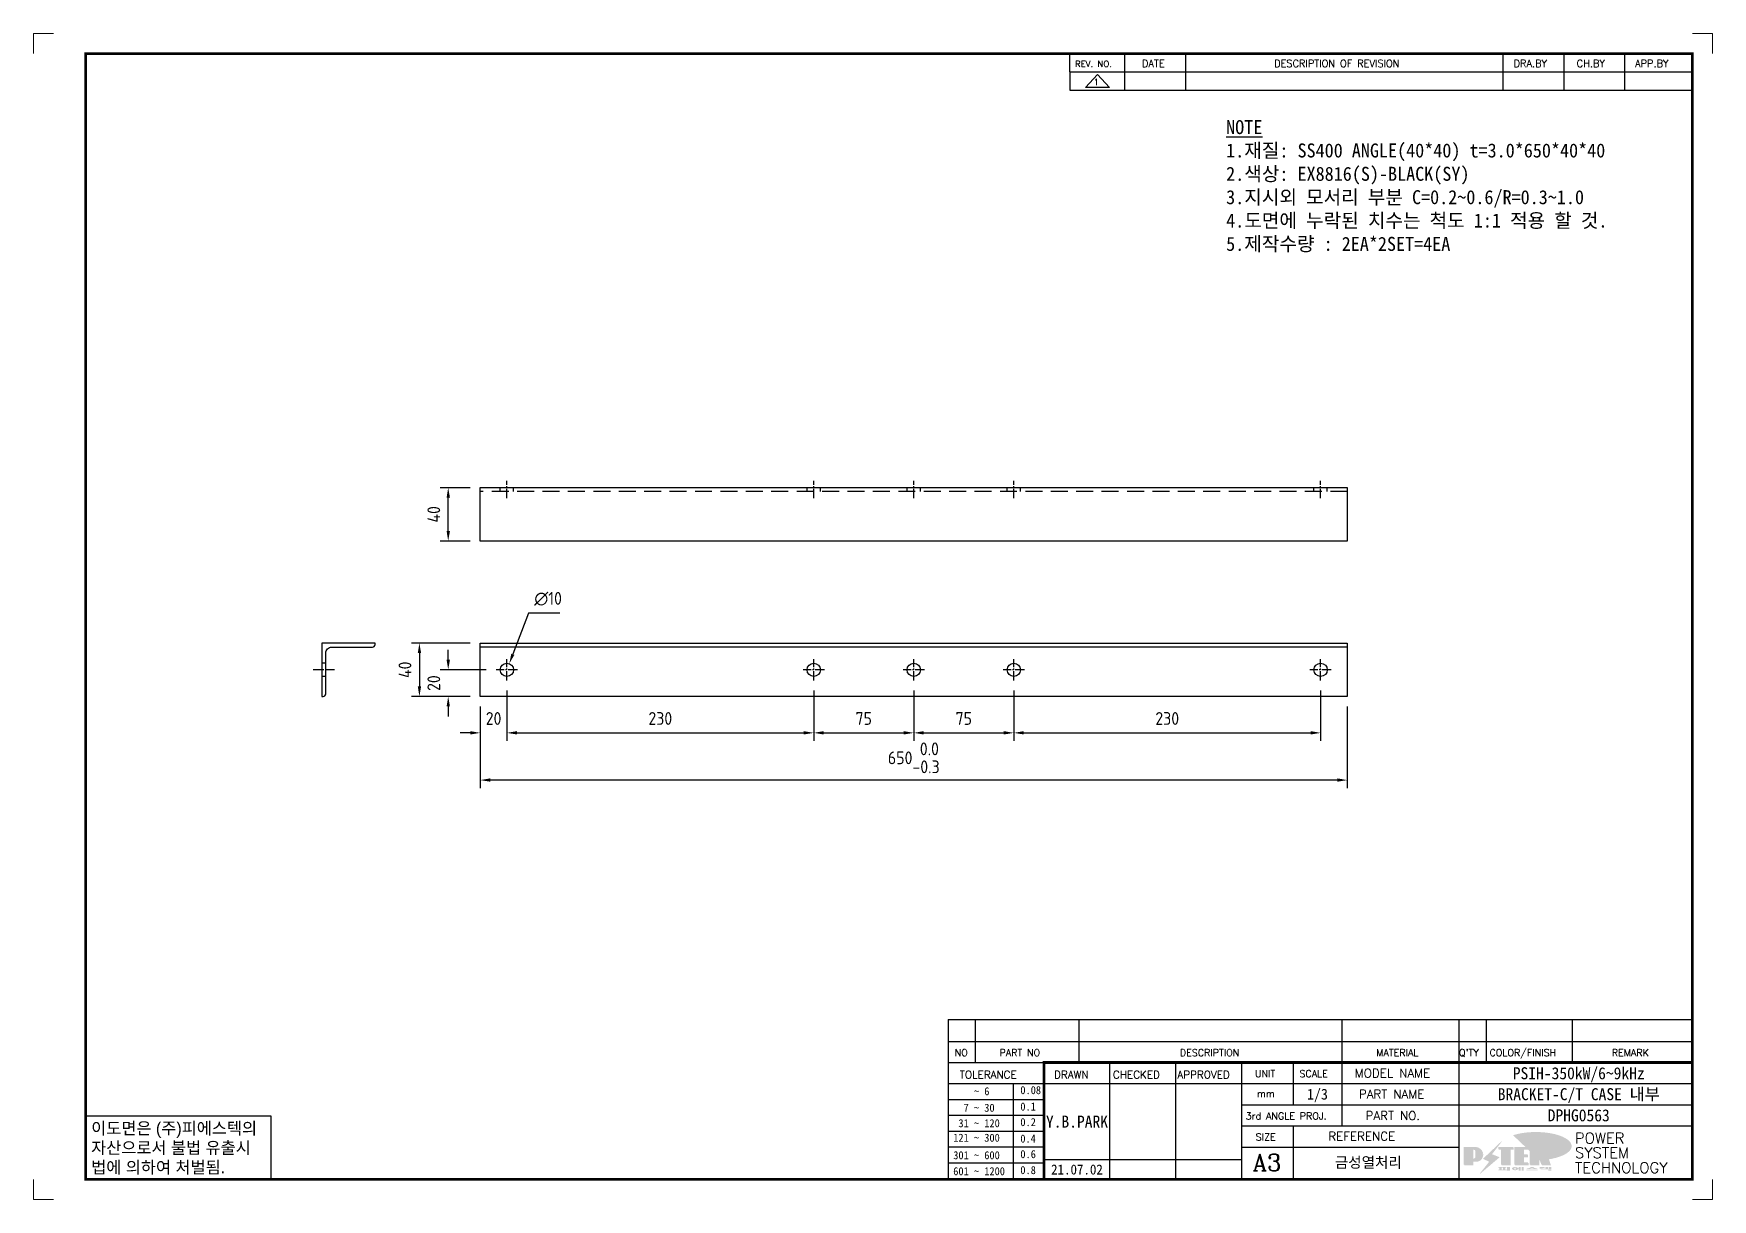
# Model space of a CAD drawing. Header units: millimetres. Extents: x 282 to 14566, y -4134 to 5341.
# Drawn here: x 8942 to 10201, y -1666 to -792 of the extents above; entities that cross this region are included whole.
import ezdxf
from ezdxf.enums import TextEntityAlignment as Align

# ---------------------------------------------------------------- set-up
doc = ezdxf.new("R2010")
doc.units = ezdxf.units.MM
for name, pattern in [('CENTER1', [10, 7, -1, 1, -1]), ('HIDDEN2', [4.7625, 3.175, -1.5875]), ('HIDDENX2', [19.05, 12.7, -6.35])]:
    doc.linetypes.add(name, pattern=pattern)
doc.layers.add('FORMAT-1', color=7, linetype='Continuous')
doc.layers.add('line', color=3, linetype='Continuous')
doc.styles.add('h1', font='')
doc.styles.add('HAN', font='')
doc.styles.add('RC', font='ROMANC.SHX')
doc.styles.add('ROMANT', font='romant__.ttf')
doc.styles.add('RT', font='ROMANT.SHX', dxfattribs={"oblique": 15})
doc.styles.get("Standard").update_dxf_attribs({"font": 'ISOCP.SHX', "bigfont": 'WHGTXT.SHX'})
doc.styles.get('h1').set_extended_font_data('New Gulim')
doc.styles.get('HAN').set_extended_font_data('GulimChe')
doc.dimstyles.new('PS-3', dxfattribs={"dimscale": 3, "dimtxt": 3.2, "dimasz": 2.5, "dimexe": 2, "dimexo": 2.5, "dimgap": 2, "dimtad": 1, "dimtoh": 1, "dimrnd": 0.05, "dimzin": 12, "dimdsep": 46, "dimtxsty": 'Standard', "dimcen": 0, "dimclrt": 2, "dimazin": 3, "dimtfac": 1, "dimtofl": 0, "dimtmove": 0, "dimatfit": 3, "dimfxl": 0, "dimtolj": 1, "dimtzin": 0, "dimarcsym": 0})

# ---------------------------------------------------------------- blocks, each defined once
blk = doc.blocks.new('A$C5C183642')
at = {"color": 2, "linetype": 'HIDDENX2'}
for p, q in [((-615, -3), (-615, 0)), ((-605, -3), (-605, 0)), ((-385, -3), (-385, 0)), ((-375, -3), (-375, 0)), ((-310, -3), (-310, 0)), ((-300, -3), (-300, 0)), ((-235, -3), (-235, 0)), ((-225, -3), (-225, 0)), ((-5, -3), (-5, 0)), ((5, -3), (5, 0)), ((20, -3), (-630, -3))]:
    blk.add_line(p, q, dxfattribs=at)
at = {"color": 1, "linetype": 'CENTER1'}
for p, q in [((-610, -8), (-610, 5)), ((-380, -8), (-380, 5)), ((-305, -8), (-305, 5)), ((-230, -8), (-230, 5)), ((0, -8), (0, 5))]:
    blk.add_line(p, q, dxfattribs=at)
at = {"color": 3}
blk.add_lwpolyline([(20, -40), (-630, -40), (-630, 0), (20, 0)], close=True, dxfattribs=at)
blk = doc.blocks.new('A$C529B14A2')
at = {"color": 3}
blk.add_line((650, -3), (0, -3), dxfattribs=at)
at = {"color": 1, "linetype": 'CENTER1'}
for p, q in [((20, -28), (20, -12)), ((250, -28), (250, -12)), ((325, -28), (325, -12)), ((400, -28), (400, -12)), ((630, -28), (630, -12)), ((28, -20), (12, -20)), ((258, -20), (242, -20)), ((333, -20), (317, -20)), ((408, -20), (392, -20)), ((638, -20), (622, -20))]:
    blk.add_line(p, q, dxfattribs=at)
at = {"color": 3}
blk.add_lwpolyline([(650, -40), (0, -40), (0, 0), (650, 0)], close=True, dxfattribs=at)
for centre in [(20, -20), (250, -20), (325, -20), (400, -20), (630, -20)]:
    blk.add_circle(centre, 5, dxfattribs=at)
blk = doc.blocks.new('A$C11A54ADD')
at = {"color": 1, "linetype": 'CENTER1'}
blk.add_line((9.5, 0), (-6.5, 0), dxfattribs=at)
at = {"color": 2, "linetype": 'HIDDEN2'}
for p, q in [((3, 5), (0, 5)), ((3, -5), (0, -5))]:
    blk.add_line(p, q, dxfattribs=at)
at = {"color": 3}
blk.add_lwpolyline([(0, 20), (0, -20), (1, -20, 0.414214), (3, -18), (3, 12.5, -0.414214), (7.5, 17), (38, 17, 0.414214), (40, 19), (40, 20)], format="xyb", close=True, dxfattribs=at)
blk = doc.blocks.new('*D1452')
at = {"color": 0, "lineweight": -2}
for p, q in [((9276.9, -1296.2), (9276.9, -1322)), ((9296.9, -1284.2), (9296.9, -1322)), ((9269.4, -1316), (9261.9, -1316)), ((9304.4, -1316), (9311.9, -1316))]:
    blk.add_line(p, q, dxfattribs=at)
at = {"color": 0}
for points in [[(9269.4, -1314.7), (9269.4, -1317.2), (9276.9, -1316)], [(9304.4, -1314.7), (9304.4, -1317.2), (9296.9, -1316)]]:
    blk.add_solid(points, dxfattribs=at)
at = {"layer": 'DEFPOINTS', "color": 0}
for p in [(9296.9, -1276.7), (9276.9, -1288.7), (9296.9, -1316)]:
    blk.add_point(p, dxfattribs=at)
at = {"color": 2, "insert": (9286.9, -1305.2), "char_height": 9.6, "attachment_point": 5}
blk.add_mtext('\\A1;20', dxfattribs=at)
blk = doc.blocks.new('*D1453')
at = {"color": 0, "lineweight": -2}
for p, q in [((9296.9, -1284.2), (9296.9, -1322)), ((9526.9, -1284.2), (9526.9, -1322)), ((9304.4, -1316), (9519.4, -1316))]:
    blk.add_line(p, q, dxfattribs=at)
at = {"color": 0}
for points in [[(9304.4, -1314.7), (9304.4, -1317.2), (9296.9, -1316)], [(9519.4, -1314.7), (9519.4, -1317.2), (9526.9, -1316)]]:
    blk.add_solid(points, dxfattribs=at)
at = {"layer": 'DEFPOINTS', "color": 0}
for p in [(9296.9, -1276.7), (9526.9, -1276.7), (9526.9, -1316)]:
    blk.add_point(p, dxfattribs=at)
at = {"color": 2, "insert": (9411.9, -1305.2), "char_height": 9.6, "attachment_point": 5}
blk.add_mtext('\\A1;230', dxfattribs=at)
blk = doc.blocks.new('*D1454')
at = {"color": 0, "lineweight": -2}
for p, q in [((9526.9, -1284.2), (9526.9, -1322)), ((9601.9, -1284.2), (9601.9, -1322)), ((9534.4, -1316), (9594.4, -1316))]:
    blk.add_line(p, q, dxfattribs=at)
at = {"color": 0}
for points in [[(9534.4, -1314.7), (9534.4, -1317.2), (9526.9, -1316)], [(9594.4, -1314.7), (9594.4, -1317.2), (9601.9, -1316)]]:
    blk.add_solid(points, dxfattribs=at)
at = {"layer": 'DEFPOINTS', "color": 0}
for p in [(9526.9, -1276.7), (9601.9, -1276.7), (9601.9, -1316)]:
    blk.add_point(p, dxfattribs=at)
at = {"color": 2, "insert": (9564.4, -1305.2), "char_height": 9.6, "attachment_point": 5}
blk.add_mtext('\\A1;75', dxfattribs=at)
blk = doc.blocks.new('*D1455')
at = {"color": 0, "lineweight": -2}
for p, q in [((9601.9, -1284.2), (9601.9, -1322)), ((9676.9, -1284.2), (9676.9, -1322)), ((9609.4, -1316), (9669.4, -1316))]:
    blk.add_line(p, q, dxfattribs=at)
at = {"color": 0}
for points in [[(9609.4, -1314.7), (9609.4, -1317.2), (9601.9, -1316)], [(9669.4, -1314.7), (9669.4, -1317.2), (9676.9, -1316)]]:
    blk.add_solid(points, dxfattribs=at)
at = {"layer": 'DEFPOINTS', "color": 0}
for p in [(9601.9, -1276.7), (9676.9, -1276.7), (9676.9, -1316)]:
    blk.add_point(p, dxfattribs=at)
at = {"color": 2, "insert": (9639.4, -1305.2), "char_height": 9.6, "attachment_point": 5}
blk.add_mtext('\\A1;75', dxfattribs=at)
blk = doc.blocks.new('*D1456')
at = {"color": 0, "lineweight": -2}
for p, q in [((9676.9, -1284.2), (9676.9, -1322)), ((9906.9, -1284.2), (9906.9, -1322)), ((9684.4, -1316), (9899.4, -1316))]:
    blk.add_line(p, q, dxfattribs=at)
at = {"color": 0}
for points in [[(9684.4, -1314.7), (9684.4, -1317.2), (9676.9, -1316)], [(9899.4, -1314.7), (9899.4, -1317.2), (9906.9, -1316)]]:
    blk.add_solid(points, dxfattribs=at)
at = {"layer": 'DEFPOINTS', "color": 0}
for p in [(9676.9, -1276.7), (9906.9, -1276.7), (9906.9, -1316)]:
    blk.add_point(p, dxfattribs=at)
at = {"color": 2, "insert": (9791.9, -1305.2), "char_height": 9.6, "attachment_point": 5}
blk.add_mtext('\\A1;230', dxfattribs=at)
blk = doc.blocks.new('*D1457')
at = {"color": 0, "lineweight": -2, "ltscale": 10}
for p, q in [((9276.9, -1296.2), (9276.9, -1357.4)), ((9926.9, -1296.2), (9926.9, -1357.4)), ((9919.4, -1351.4), (9284.4, -1351.4))]:
    blk.add_line(p, q, dxfattribs=at)
at = {"color": 0, "ltscale": 10}
for points in [[(9284.4, -1350.1), (9284.4, -1352.6), (9276.9, -1351.4)], [(9919.4, -1350.1), (9919.4, -1352.6), (9926.9, -1351.4)]]:
    blk.add_solid(points, dxfattribs=at)
at = {"layer": 'DEFPOINTS', "color": 0, "ltscale": 10}
for p in [(9276.9, -1288.7), (9926.9, -1288.7), (9276.9, -1351.4)]:
    blk.add_point(p, dxfattribs=at)
at = {"color": 2, "ltscale": 10, "insert": (9601.9, -1334.7), "char_height": 9.6, "attachment_point": 5}
blk.add_mtext('\\A1;650\\S 0.0^ -0.3;', dxfattribs=at)
blk = doc.blocks.new('*D1458')
at = {"color": 0, "lineweight": -2}
for p, q in [((9252.9, -1261.2), (9252.9, -1253.7)), ((9281.4, -1268.7), (9246.9, -1268.7)), ((9269.4, -1288.7), (9246.9, -1288.7)), ((9252.9, -1296.2), (9252.9, -1303.7))]:
    blk.add_line(p, q, dxfattribs=at)
at = {"color": 0}
for points in [[(9251.7, -1261.2), (9254.2, -1261.2), (9252.9, -1268.7)], [(9251.7, -1296.2), (9254.2, -1296.2), (9252.9, -1288.7)]]:
    blk.add_solid(points, dxfattribs=at)
at = {"layer": 'DEFPOINTS', "color": 0}
for p in [(9252.9, -1268.7), (9288.9, -1268.7), (9276.9, -1288.7)]:
    blk.add_point(p, dxfattribs=at)
at = {"color": 2, "insert": (9242.1, -1278.7), "char_height": 9.6, "attachment_point": 5, "rotation": 90}
blk.add_mtext('\\A1;20', dxfattribs=at)
blk = doc.blocks.new('*D1459')
at = {"color": 0, "lineweight": -2}
for p, q in [((9269.4, -1248.7), (9225.3, -1248.7)), ((9231.3, -1256.2), (9231.3, -1281.2)), ((9269.4, -1288.7), (9225.3, -1288.7))]:
    blk.add_line(p, q, dxfattribs=at)
at = {"color": 0}
for points in [[(9230.1, -1256.2), (9232.6, -1256.2), (9231.3, -1248.7)], [(9230.1, -1281.2), (9232.6, -1281.2), (9231.3, -1288.7)]]:
    blk.add_solid(points, dxfattribs=at)
at = {"layer": 'DEFPOINTS', "color": 0}
for p in [(9276.9, -1248.7), (9231.3, -1288.7), (9276.9, -1288.7)]:
    blk.add_point(p, dxfattribs=at)
at = {"color": 2, "insert": (9220.5, -1268.7), "char_height": 9.6, "attachment_point": 5, "rotation": 90}
blk.add_mtext('\\A1;40', dxfattribs=at)
blk = doc.blocks.new('*D1460')
at = {"color": 0, "lineweight": -2}
for p, q in [((9313.2, -1226.3), (9301.4, -1257.1)), ((9336.5, -1226.3), (9313.2, -1226.3))]:
    blk.add_line(p, q, dxfattribs=at)
at = {"color": 0}
blk.add_solid([(9300.2, -1256.6), (9302.5, -1257.5), (9298.7, -1264.1)], dxfattribs=at)
at = {"layer": 'DEFPOINTS', "color": 0}
for p in [(9298.7, -1264.1), (9295.1, -1273.4)]:
    blk.add_point(p, dxfattribs=at)
at = {"color": 2, "insert": (9327.8, -1215.5), "char_height": 9.6, "attachment_point": 5}
blk.add_mtext('\\A1;∅10', dxfattribs=at)
blk = doc.blocks.new('*D1461')
at = {"color": 0, "lineweight": -2}
for p, q in [((9269.4, -1132.2), (9246.9, -1132.2)), ((9252.9, -1164.7), (9252.9, -1139.7)), ((9269.4, -1172.2), (9246.9, -1172.2))]:
    blk.add_line(p, q, dxfattribs=at)
at = {"color": 0}
for points in [[(9251.7, -1139.7), (9254.2, -1139.7), (9252.9, -1132.2)], [(9251.7, -1164.7), (9254.2, -1164.7), (9252.9, -1172.2)]]:
    blk.add_solid(points, dxfattribs=at)
at = {"layer": 'DEFPOINTS', "color": 0}
for p in [(9252.9, -1132.2), (9276.9, -1132.2), (9276.9, -1172.2)]:
    blk.add_point(p, dxfattribs=at)
at = {"color": 2, "insert": (9242.1, -1152.2), "char_height": 9.6, "attachment_point": 5, "rotation": 90}
blk.add_mtext('\\A1;40', dxfattribs=at)
blk = doc.blocks.new('t3')
for p, q in [((0, 15.88), (46.25, 15.88)), ((0, 15.88), (0, 0)), ((46.25, 15.88), (46.25, 0)), ((0, 0), (46.25, 0))]:
    blk.add_line(p, q)
at = {"color": 1, "style": 'h1'}
for s, p in [('이도면은 (주)피에스텍의', (1.4, 11.29)), ('자산으로서 불법 유출시', (1.4, 6.41)), ('법에 의하여 처벌됨.', (1.4, 1.52))]:
    blk.add_text(s, height=3, dxfattribs=at).set_placement(p)
blk = doc.blocks.new('new LOGO')
at = {"layer": 'line'}
h = blk.add_hatch(color=1, dxfattribs=at)
h.paths.add_polyline_path([(41.5, 16.4), (54.3, 16.4, 1), (54.3, 82.9), (0, 82.9), (0, -0.1), (41.5, -0.1)])
h.paths.add_polyline_path([(41.5, 27.9), (41.5, 71.9), (43.6, 71.9, -0.414214), (54.6, 60.9), (54.6, 38.9, -0.414214), (43.6, 27.9)], flags=16)
h.paths.add_polyline_path([(214.7, 71.9), (227.5, 71.9), (227.5, 82.9), (159.7, 82.9), (159.7, 71.9), (172.5, 71.9), (172.5, -0.1), (214.7, -0.1)])
h.paths.add_polyline_path([(276, 37.4), (294.8, 37.4), (294.8, 49.1), (276, 49.1), (276, 71.9), (294.8, 71.9), (294.8, 82.9), (234.5, 82.9), (234.5, -0.1), (297, -0.1), (297, 10.9), (276, 10.9)])
h.paths.add_polyline_path([(347.2, 35.2), (359.7, -0.1), (400.5, -0.1), (379.6, 66.8), (399.7, 82.9), (380.6, 82.9), (347.2, 61.6), (347.2, 82.9), (305.5, 82.9), (305.5, -0.1), (347.2, -0.1)])
h = blk.add_hatch(color=250, dxfattribs=at)
h.paths.add_polyline_path([(44.5, 69.4), (46.6, 69.4, -0.129793), (52, 68, 0.221832), (43.6, 71.9), (41.5, 71.9), (41.5, 27.9), (43.6, 27.9, 0.02048), (44.5, 28)], flags=17)
h.paths.add_polyline_path([(44.5, 13.9), (57.3, 13.9, 0.72362), (77.1, 73.9, -0.679777), (54.3, 16.4), (41.5, 16.4), (41.5, -0.1), (3, -0.1), (3, -2.6), (44.5, -2.6)])
h.paths.add_polyline_path([(117.9, 14.2), (71.5, -44.4), (77.1, -39.6), (120.8, 15.6), (92, 28.9), (173.3, 106), (177.5, 111.4), (89.1, 27.6)])
h.paths.add_polyline_path([(162.7, 71.9), (162.7, 69.4), (172.5, 69.4), (172.5, 71.9)], flags=17)
h.paths.add_polyline_path([(217.7, 69.4), (230.5, 69.4), (230.5, 80.4), (227.5, 80.4), (227.5, 71.9), (214.7, 71.9), (214.7, -0.1), (175.5, -0.1), (175.5, -2.6), (217.7, -2.6)])
h.paths.add_polyline_path([(297.8, 46.6), (294.8, 46.6), (294.8, 37.4), (276, 37.4), (276, 10.9), (279, 10.9), (279, 34.9), (297.8, 34.9)])
h.paths.add_polyline_path([(300, 8.4), (297, 8.4), (297, -0.1), (237.5, -0.1), (237.5, -2.6), (300, -2.6)])
h.paths.add_polyline_path([(297.8, 80.4), (294.8, 80.4), (294.8, 71.9), (276, 71.9), (276, 49.1), (279, 49.1), (279, 69.4), (297.8, 69.4)])
h.paths.add_polyline_path([(350.2, 80.4), (347.2, 80.4), (347.2, 61.6), (350.2, 63.5)])
h.paths.add_polyline_path([(350.2, 26.7), (347.2, 35.2), (347.2, -0.1), (308.5, -0.1), (308.5, -2.6), (350.2, -2.6)])
h.paths.add_polyline_path([(402.7, 80.4), (396.5, 80.4), (379.6, 66.8), (400.5, -0.1), (361.8, -0.1), (362.7, -2.6), (403.5, -2.6), (382.6, 64.3)])
blk.add_hatch(color=5, dxfattribs=at).paths.add_polyline_path([(166.3, 35), (131, 49), (180.4, 112.7), (92, 28.9), (120.8, 15.6), (74.4, -43)])
h = blk.add_hatch(color=253, dxfattribs=at)
edge = h.paths.add_edge_path()
edge.add_ellipse((333.9, 86.4), major_axis=(-165.9, 0), ratio=0.39426, start_angle=111.51268, end_angle=334.46902)
edge.add_ellipse((314.1, 81.2), major_axis=(-153.7, 0), ratio=0.40699, start_angle=121.30662, end_angle=327.74369, ccw=False)
edge.add_line((394, 27.8), (394.7, 25.6))
h = blk.add_hatch(color=250, dxfattribs=at)
edge = h.paths.add_edge_path()
edge.add_ellipse((237.8, -17.6), major_axis=(-14.3, 0), ratio=0.526336, start_angle=192.2456, end_angle=269.07481)
edge.add_line((238.1, -10.1), (237.6, -10.1))
edge.add_ellipse((237.8, -17.6), major_axis=(-14.3, 0), ratio=0.526336, start_angle=270.92519, end_angle=449.07481)
edge.add_line((237.6, -25.1), (238.1, -25.1))
edge.add_ellipse((237.8, -17.6), major_axis=(-14.3, 0), ratio=0.526336, start_angle=450.92519, end_angle=527.7544)
edge.add_line((251.7, -19.2), (254.1, -19.2))
edge.add_line((254.1, -19.2), (254.1, -27.1))
edge.add_line((254.1, -27.1), (263.1, -27.1))
edge.add_line((263.1, -27.1), (263.1, -10.1))
edge.add_line((263.1, -10.1), (254.1, -10.1))
edge.add_line((254.1, -10.1), (254.1, -16))
edge.add_line((254.1, -16), (251.7, -16))
h.paths.add_polyline_path([(241, -16.4), (241, -18.7, -1), (234.4, -18.7), (234.4, -16.4, -1)], flags=16)
h.paths.add_polyline_path([(278.2, -10.1), (268.1, -10.1), (268.1, -27.1), (278.2, -27.1)])
h.paths.add_polyline_path([(310.3, -10.1), (310.3, -11.1, -0.157169), (289.3, -17.5), (294, -19.9, 0.128407), (316.3, -15.9, 0.128407), (338.6, -19.9), (343.3, -17.5, -0.157169), (322.2, -11.1), (322.2, -10.1)])
h.paths.add_polyline_path([(342.1, -25.1), (342.1, -22.3), (290.4, -22.3), (290.4, -25.1)])
h.paths.add_polyline_path([(352, -10.1), (352, -16.2, 0.414214), (354, -18.2), (378.7, -18.2), (378.7, -19.6), (390.2, -19.6), (390.2, -10.1), (378.7, -10.1), (378.7, -13.6), (374.7, -13.6), (374.7, -15.1), (378.7, -15.1), (378.7, -16.2), (364.7, -16.2), (364.7, -15.1), (371.2, -15.1), (371.2, -13.6), (364.7, -13.6), (364.7, -12.6), (374.7, -12.6), (374.7, -10.1)])
h.paths.add_polyline_path([(393.8, -10.1), (393.8, -19.6), (405, -19.6), (405, -10.1)])
h.paths.add_polyline_path([(405, -27.1), (405, -20.9), (356.8, -20.9), (356.8, -23), (391.8, -23), (391.8, -27.1)])
h.paths.add_polyline_path([(200.4, -10.1), (200.4, -22.3), (193.2, -22.3), (193.2, -12.6), (196.6, -12.6), (196.6, -10.1), (161, -10.1), (161, -12.6), (164.5, -12.6), (164.5, -22.3), (161, -22.3), (161, -25.1), (200.4, -25.1), (200.4, -27.1), (213.9, -27.1), (213.9, -10.1)])
h.paths.add_polyline_path([(182, -12.6), (175.6, -12.6), (175.6, -22.3), (182, -22.3)], flags=17)
blk = doc.blocks.new('format-3')
at = {"color": 3, "lineweight": 9}
for p, q in [((0, 286.3), (0, 291.3)), ((5, 291.3), (0, 291.3)), ((414.5, 291.3), (419.5, 291.3)), ((419.5, 286.3), (419.5, 291.3)), ((0, 5), (0, 0)), ((419.5, 5), (419.5, 0)), ((5, 0), (0, 0)), ((414.5, 0), (419.5, 0))]:
    blk.add_line(p, q, dxfattribs=at)
at = {"color": 180}
for p, q in [((258.97, 281.75), (258.97, 286.3)), ((272.71, 281.75), (272.71, 286.3)), ((287.94, 281.75), (287.94, 286.3)), ((367.22, 281.75), (367.22, 286.3)), ((382.45, 281.75), (382.45, 286.3)), ((397.61, 281.75), (397.61, 286.3)), ((258.97, 281.75), (414.5, 281.75)), ((228.5, 39.49), (228.5, 5)), ((228.5, 39.49), (414.5, 39.49)), ((235.29, 39.49), (235.29, 34.21)), ((261.24, 34.21), (261.24, 39.49)), ((326.9, 39.49), (326.9, 34.21)), ((356.11, 39.49), (356.11, 34.21)), ((362.93, 39.49), (362.93, 34.21)), ((384.48, 39.49), (384.48, 34.21)), ((228.5, 34.21), (252.48, 34.21)), ((268.96, 5), (268.96, 34.21)), ((285.45, 5), (285.45, 34.21)), ((301.94, 5), (301.94, 34.21)), ((314.72, 34.21), (314.72, 23.65)), ((326.9, 34.21), (326.9, 18.37)), ((356.11, 34.21), (356.11, 5)), ((228.5, 28.93), (252.48, 28.93)), ((244.89, 5.23), (244.89, 28.93)), ((252.48, 28.93), (414.5, 28.93)), ((228.5, 24.98), (252.48, 24.98)), ((228.5, 21.03), (252.48, 21.03)), ((301.94, 23.65), (414.5, 23.65)), ((228.5, 17.08), (252.48, 17.08)), ((301.94, 18.37), (414.5, 18.37)), ((314.72, 18.37), (314.72, 5)), ((228.5, 13.13), (252.48, 13.13)), ((301.94, 13.09), (356.11, 13.09)), ((228.5, 9.18), (252.48, 9.18)), ((252.48, 9.95), (301.94, 9.95))]:
    blk.add_line(p, q, dxfattribs=at)
at = {"const_width": 0.7}
blk.add_lwpolyline([(252.48, 5), (252.48, 34.21), (414.5, 34.21)], dxfattribs=at)
at = {"layer": 'FORMAT-1', "const_width": 0.7}
blk.add_lwpolyline([(13, 5), (13, 286.3), (414.5, 286.3), (414.5, 5)], close=True, dxfattribs=at)
blk.add_blockref('t3', (13, 5))
at = {"xscale": 0.05400000000000027, "yscale": 0.05400000000000027, "zscale": 0.05400000000000027}
blk.add_blockref('new LOGO', (357.35, 8.65), dxfattribs=at)
at = {"color": 2}
for s, height, style, p in [('REV. NO.', 1.56, 'RC', (260.23, 282.95)), ('DATE', 1.788, 'RC', (276.95, 282.94)), ('DESCRIPTION OF REVISION', 1.7875, 'RC', (309.98, 282.94)), ('DRA.BY', 1.788, 'RC', (369.83, 282.94)), ('CH.BY', 1.788, 'RC', (385.59, 282.94)), ('APP.BY', 1.788, 'RC', (400.18, 282.94)), ('COLOR/FINISH', 1.7424, 'RC', (363.8, 35.83)), ('NO', 1.742, 'RC', (230.16, 35.83)), ('PART NO', 1.742, 'RC', (241.36, 35.83)), ('DESCRIPTION', 1.7424, 'RC', (286.43, 35.83)), ('MATERIAL', 1.742, 'RC', (335.52, 35.83)), ("Q'TY", 1.742, 'RC', (356.17, 35.83)), ('REMARK', 1.742, 'RC', (394.37, 35.83)), (' TOLERANCE', 1.9, 'RC', (230.11, 30.22)), ('DRAWN', 1.9, 'RC', (255, 30.22)), ('CHECKED', 1.9, 'RC', (269.71, 30.22)), ('APPROVED', 1.9, 'RC', (285.8, 30.22)), ('UNIT', 1.742, 'RC', (305.19, 30.55)), ('SCALE', 1.742, 'RC', (316.32, 30.55)), ('MODEL NAME', 2.178, 'RC', (330.12, 30.46)), ('    ~ 6', 2, 'HAN', (229.8, 26.03)), ('0.08', 2, 'HAN', (246.57, 26.31)), ('mm', 1.742, 'RC', (305.67, 25.56)), ('PART NAME', 2.178, 'RC', (331.17, 25.24)), ('  7 ~ 30', 2, 'HAN', (229.8, 21.91)), ('0.1', 2, 'HAN', (246.57, 22.2)), ('3rd ANGLE PROJ.', 1.7424, 'RC', (302.87, 19.97)), ('PART NO.', 2.178, 'RC', (332.84, 19.85)), (' 31 ~ 120', 2, 'HAN', (229.8, 18.04)), ('0.2', 2, 'HAN', (246.57, 18.32)), ('REFERENCE', 2.178, 'RC', (323.52, 14.69)), ('121 ~ 300', 2, 'HAN', (229.8, 14.42)), ('0.4', 2, 'HAN', (246.57, 14.2)), ('SIZE', 1.742, 'RC', (305.39, 14.71)), ('301 ~ 600', 2, 'HAN', (229.8, 10.04)), ('0.6', 2, 'HAN', (246.57, 10.32)), ('601 ~ 1200', 2, 'HAN', (229.8, 6.05)), ('0.8', 2, 'HAN', (246.57, 6.33))]:
    blk.add_text(s, height=height, dxfattribs=dict(at, style=style)).set_placement(p)
at = {"style": 'ROMANT'}
for s, p in [('POWER', (385.15, 13.96)), ('SYSTEM', (385.15, 10.31)), ('TECHNOLOGY', (385.15, 6.56))]:
    blk.add_text(s, height=2.7, dxfattribs=at).set_placement(p)
at = {"color": 2, "lineweight": 25, "style": 'RC'}
blk.add_text('A3', height=4.182, dxfattribs=at).set_placement((304.61, 7.14))
at = {"style": 'HAN'}
for tag, height, p in [('MODEL-NAME', 3, (386.1, 31.53)), ('SCALE', 2.7, (320.81, 26.29)), ('PART-NAME', 3, (386.1, 26.29)), ('CH-BY', 3, (277.21, 19.44)), ('PART-NO', 3, (386.1, 21.01)), ('DRA-BY', 3, (260.72, 19.44)), ('APP-BY', 3, (293.7, 19.44)), ('DRA-DATE', 2.5, (260.72, 7.47)), ('CH-DATE', 2.5, (277.21, 7.47)), ('APP-DATE', 2.5, (293.7, 7.47)), ('관련업체', 3, (333.52, 9.26))]:
    blk.add_attdef(tag, text='', height=height, dxfattribs=at).set_placement(p, align=Align.MIDDLE_CENTER)
blk = doc.blocks.new('no3')
at = {"color": 180}
for p, q in [((0, 5.5), (0, 0)), ((0, 5.5), (186, 5.5)), ((6.79, 5.5), (6.79, 0)), ((32.74, 0.11), (32.74, 5.5)), ((98.4, 5.5), (98.4, 0)), ((127.61, 5.5), (127.61, 0)), ((134.43, 5.5), (134.43, 0)), ((155.98, 5.5), (155.98, 0))]:
    blk.add_line(p, q, dxfattribs=at)
at = {"color": 2, "style": 'HAN'}
for tag, p in [('PART-NO', (19.76, 2.75)), ('MATERIAL', (111.38, 2.75)), ("Q'TY", (131.02, 2.75)), ('COLOR/FINISH', (145.2, 2.75)), ('REMARK', (170.76, 2.75))]:
    blk.add_attdef(tag, text='', height=2.9, dxfattribs=at).set_placement(p, align=Align.MIDDLE_CENTER)
blk.add_attdef('DESCRIPTION', text='', height=2.9, dxfattribs=at).set_placement((34.51, 2.75), align=Align.MIDDLE_LEFT)
at = {"color": 2, "style": 'RT', "oblique": 15}
blk.add_attdef('NO', text='', height=1.74, dxfattribs=at).set_placement((3.38, 2.51), align=Align.MIDDLE_CENTER)
blk = doc.blocks.new('re3')
at = {"color": 180}
for p, q in [((0, 0), (0, -4.55)), ((6.87, -0.64), (3.86, -3.91)), ((9.88, -3.91), (3.86, -3.91)), ((6.87, -0.64), (9.88, -3.91)), ((13.74, -4.55), (13.74, 0)), ((28.97, -4.55), (28.97, 0)), ((108.25, -4.55), (108.25, 0)), ((123.49, -4.55), (123.49, 0)), ((138.64, -4.55), (138.64, 0)), ((0, -4.55), (155.53, -4.55))]:
    blk.add_line(p, q, dxfattribs=at)
at = {"color": 2, "style": 'RC', "oblique": 15}
blk.add_attdef('REV.NO', text='', height=1.56, dxfattribs=at).set_placement((6.59, -2.56), align=Align.MIDDLE_CENTER)
blk.add_attdef('-1', text='', height=1.56, dxfattribs=at).set_placement((9.37, -1.66), align=Align.MIDDLE_LEFT)
at = {"color": 2, "style": 'HAN'}
for tag, p in [('REV.-DATE', (21.36, -2.28)), ('DRA.BY', (115.87, -2.28)), ('CH.BY', (131.07, -2.28)), ('APP.BY', (147.09, -2.28))]:
    blk.add_attdef(tag, text='', height=2.5, dxfattribs=at).set_placement(p, align=Align.MIDDLE_CENTER)
blk.add_attdef('DESCRIPTION-OF-REVISION', text='', height=2.5, dxfattribs=at).set_placement((31.61, -2.28), align=Align.MIDDLE_LEFT)

msp = doc.modelspace()

# ---------------------------------------------------------------- block references
ref = msp.add_blockref('format-3', (8942.087, -1665.713), dxfattribs=dict(xscale=3, yscale=3, zscale=3))
ref.add_attrib('DRA-DATE', '21.07.02', dxfattribs={"height": 7.5, "style": 'HAN'}).set_placement((9724.247, -1643.288), align=Align.MIDDLE_CENTER)
ref.add_attrib('DRA-BY', 'Y.B.PARK', dxfattribs={"height": 9, "style": 'HAN'}).set_placement((9724.247, -1607.387), align=Align.MIDDLE_CENTER)
ref.add_attrib('MODEL-NAME', 'PSIH-350kW/6~9kHz', dxfattribs={"height": 9, "style": 'HAN'}).set_placement((10100.374, -1571.138), align=Align.MIDDLE_CENTER)
ref.add_attrib('PART-NAME', 'BRACKET-C/T CASE 내부', dxfattribs={"height": 9, "style": 'HAN'}).set_placement((10100.374, -1586.831), align=Align.MIDDLE_CENTER)
ref.add_attrib('PART-NO', 'DPHG0563', dxfattribs={"height": 9, "style": 'HAN'}).set_placement((10100.374, -1602.671), align=Align.MIDDLE_CENTER)
ref.add_attrib('SCALE', '1/3', dxfattribs={"height": 8.1, "style": 'HAN'}).set_placement((9904.512, -1586.831), align=Align.MIDDLE_CENTER)
ref.add_attrib('관련업체', '금성열처리', dxfattribs={"height": 8, "style": 'HAN'}).set_placement((9942.657, -1637.925), align=Align.MIDDLE_CENTER)
ref = msp.add_blockref('re3', (9718.985, -820.463), dxfattribs=dict(xscale=3, yscale=3, zscale=3))
ref.add_attrib('REV.NO', '1', dxfattribs={"color": 2, "height": 4.68, "style": 'RC'}).set_placement((9738.75, -828.135), align=Align.MIDDLE_CENTER)
for name, p in [('A$C5C183642', (9906.898, -1132.185, 0.116)), ('A$C11A54ADD', (9158.105, -1268.728, 0.116)), ('A$C529B14A2', (9276.898, -1248.728, 0.116))]:
    msp.add_blockref(name, p)
at = {"xscale": 3, "yscale": 3, "zscale": 3}
msp.add_blockref('no3', (9627.587, -1547.231), dxfattribs=at)

# ---------------------------------------------------------------- texts
at = {"color": 2, "insert": (9836.054, -856.676), "char_height": 10.5, "attachment_point": 1, "style": 'HAN'}
msp.add_mtext_dynamic_manual_height_columns('{\\LNOTE\\P}1.재질: SS400 ANGLE(40*40) t=3.0*650*40*40\\P2.색상: EX8816(S)-BLACK(SY)\\P3.지시외 모서리 부분 C=0.2~0.6/R=0.3~1.0\\P4.도면에 누락된 치수는 척도 1:1 적용 할 것.\\P{\\C1;5.제작수량 : 2EA*2SET=4EA}', width=694.38742, gutter_width=769.295, heights=[0], dxfattribs=at)

# ---------------------------------------------------------------- dimensions: what is measured, and where the dimension line sits
for base, p1, p2, picture, middle in [((9252.914, -1132.185, 0.116), (9276.898, -1172.185, 0.116), (9276.898, -1132.185, 0.116), '*D1461', (9242.114, -1152.185, 0.116)), ((9231.327, -1288.728, 0.116), (9276.898, -1248.728, 0.116), (9276.898, -1288.728, 0.116), '*D1459', (9220.527, -1268.728, 0.116))]:
    dim = msp.add_linear_dim(base=base, p1=p1, p2=p2, angle=90, dimstyle='PS-3')
    dim.commit()
    dim.dimension.update_dxf_attribs({"geometry": picture, "text_midpoint": middle})
dim = msp.add_diameter_dim_2p(p1=(9295.105, -1273.396, 0.116), p2=(9298.692, -1264.061, 0.116), dimstyle='PS-3')
dim.commit()
dim.dimension.update_dxf_attribs({"geometry": '*D1460', "text_midpoint": (9327.835, -1226.32, 0.116), "dimtype": 163})
dim = msp.add_linear_dim(base=(9252.914, -1268.728, 0.116), p1=(9276.898, -1288.728, 0.116), p2=(9288.898, -1268.728, 0.116), angle=90, dimstyle='PS-3')
dim.commit()
dim.dimension.update_dxf_attribs({"geometry": '*D1458', "text_midpoint": (9252.914, -1278.728, 0.116), "dimtype": 160})
dim = msp.add_linear_dim(base=(9296.898, -1315.966, 0.116), p1=(9276.898, -1288.728, 0.116), p2=(9296.898, -1276.728, 0.116), dimstyle='PS-3')
dim.commit()
dim.dimension.update_dxf_attribs({"geometry": '*D1452', "text_midpoint": (9286.898, -1315.966, 0.116), "dimtype": 160})
for base, p1, p2, picture, middle in [((9526.898, -1315.966, 0.116), (9296.898, -1276.728, 0.116), (9526.898, -1276.728, 0.116), '*D1453', (9411.898, -1305.165, 0.116)), ((9601.898, -1315.966, 0.116), (9526.898, -1276.728, 0.116), (9601.898, -1276.728, 0.116), '*D1454', (9564.398, -1305.166, 0.116)), ((9676.898, -1315.966, 0.116), (9601.898, -1276.728, 0.116), (9676.898, -1276.728, 0.116), '*D1455', (9639.398, -1305.166, 0.116)), ((9906.898, -1315.966, 0.116), (9676.898, -1276.728, 0.116), (9906.898, -1276.728, 0.116), '*D1456', (9791.898, -1305.165, 0.116))]:
    dim = msp.add_linear_dim(base=base, p1=p1, p2=p2, dimstyle='PS-3', override={"dimtmove": 1})
    dim.commit()
    dim.dimension.update_dxf_attribs({"geometry": picture, "text_midpoint": middle})
at = {"ltscale": 10}
dim = msp.add_linear_dim(base=(9276.898, -1351.362, 0.116), p1=(9926.898, -1288.728, 0.116), p2=(9276.898, -1288.728, 0.116), dimstyle='PS-3', override={"dimtol": 1, "dimtm": 0.3, "dimtdec": 1}, dxfattribs=at)
dim.commit()
dim.dimension.update_dxf_attribs({"geometry": '*D1457', "text_midpoint": (9601.898, -1334.68, 0.116)})

doc.saveas('drawing.dxf')
